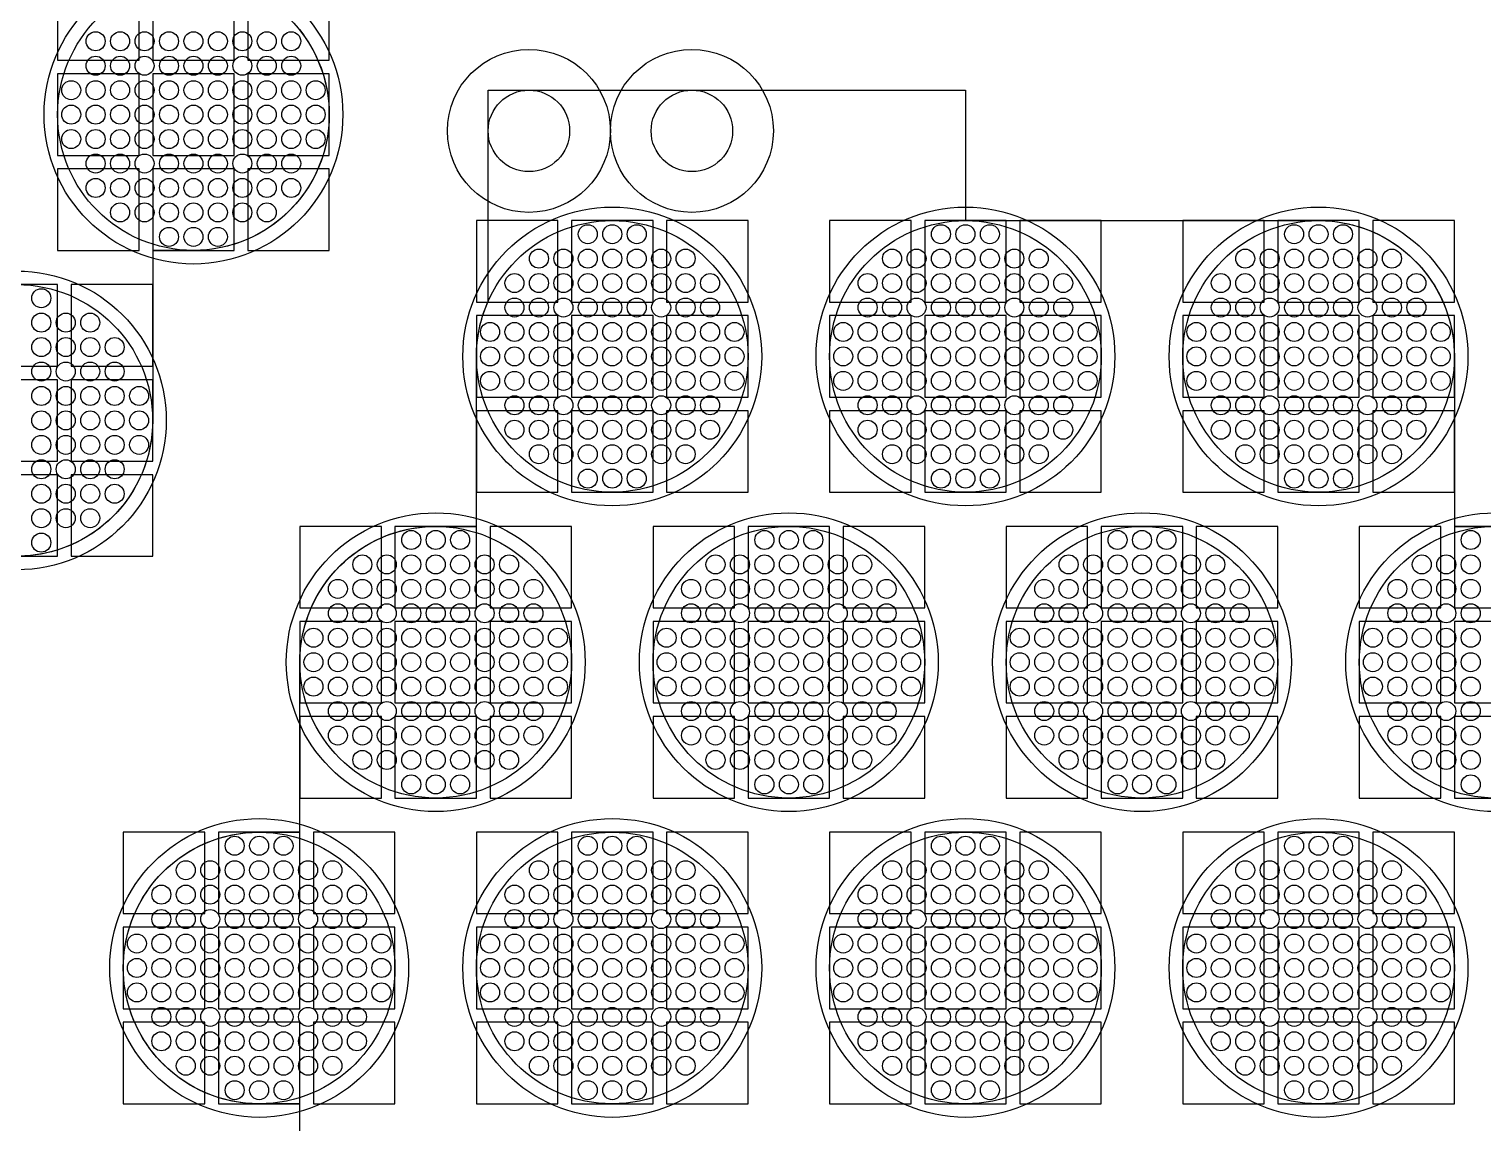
# Model space of a CAD drawing. Extents: x -49 to 54, y -38 to 38.
# Drawn here: x -38.82 to -33.47, y 10.43 to 14.45 of the extents above; entities that cross this region are included whole.
import ezdxf

# ---------------------------------------------------------------- set-up
doc = ezdxf.new("R2010")
doc.units = 0
for name, color, linetype in [('ADHESIVE_VIA_OPENINGS', 30, 'CONTINUOUS'), ('BACK_LAYER', 5, 'CONTINUOUS'), ('COND_LAYER_LOWER_ELECTRODE', 6, 'CONTINUOUS'), ('CONDUCTIVE_LAYER_BACK_LAYER', 2, 'CONTINUOUS'), ('EMITTER', 3, 'CONTINUOUS'), ('LOWER_ELECTRODE', 1, 'CONTINUOUS'), ('SUBSTRATE_VIA', 4, 'CONTINUOUS')]:
    doc.layers.add(name, color=color, linetype=linetype)

msp = doc.modelspace()

# ---------------------------------------------------------------- linework, layer by layer
at = {"layer": 'ADHESIVE_VIA_OPENINGS'}
for centre in [(-36.979, 14.0785), (-36.379, 14.0785)]:
    msp.add_circle(centre, 0.3, dxfattribs=at)
at = {"layer": 'BACK_LAYER'}
for points in [[(-38.7139, 14.3384), (-38.4139, 14.3384), (-38.4139, 14.6384), (-38.7139, 14.6384)], [(-38.3639, 14.3384), (-38.0639, 14.3384), (-38.0639, 14.6384), (-38.3639, 14.6384)], [(-38.0139, 14.3384), (-37.7139, 14.3384), (-37.7139, 14.6384), (-38.0139, 14.6384)], [(-38.7139, 13.9884), (-38.4139, 13.9884), (-38.4139, 14.2884), (-38.7139, 14.2884)], [(-38.3639, 13.9884), (-38.0639, 13.9884), (-38.0639, 14.2884), (-38.3639, 14.2884)], [(-38.0139, 13.9884), (-37.7139, 13.9884), (-37.7139, 14.2884), (-38.0139, 14.2884)], [(-38.7139, 13.6384), (-38.4139, 13.6384), (-38.4139, 13.9384), (-38.7139, 13.9384)], [(-38.3639, 13.6384), (-38.0639, 13.6384), (-38.0639, 13.9384), (-38.3639, 13.9384)], [(-38.0139, 13.6384), (-37.7139, 13.6384), (-37.7139, 13.9384), (-38.0139, 13.9384)], [(-37.1721, 13.4482), (-36.8721, 13.4482), (-36.8721, 13.7482), (-37.1721, 13.7482)], [(-36.8221, 13.4482), (-36.5221, 13.4482), (-36.5221, 13.7482), (-36.8221, 13.7482)], [(-36.4721, 13.4482), (-36.1721, 13.4482), (-36.1721, 13.7482), (-36.4721, 13.7482)], [(-35.8721, 13.4482), (-35.5721, 13.4482), (-35.5721, 13.7482), (-35.8721, 13.7482)], [(-35.5221, 13.4482), (-35.2221, 13.4482), (-35.2221, 13.7482), (-35.5221, 13.7482)], [(-35.1721, 13.4482), (-34.8721, 13.4482), (-34.8721, 13.7482), (-35.1721, 13.7482)], [(-34.5721, 13.4482), (-34.2721, 13.4482), (-34.2721, 13.7482), (-34.5721, 13.7482)], [(-34.2221, 13.4482), (-33.9221, 13.4482), (-33.9221, 13.7482), (-34.2221, 13.7482)], [(-33.8721, 13.4482), (-33.5721, 13.4482), (-33.5721, 13.7482), (-33.8721, 13.7482)], [(-39.0139, 13.2125), (-38.7139, 13.2125), (-38.7139, 13.5125), (-39.0139, 13.5125)], [(-38.6639, 13.2125), (-38.3639, 13.2125), (-38.3639, 13.5125), (-38.6639, 13.5125)], [(-37.1721, 13.0982), (-36.8721, 13.0982), (-36.8721, 13.3982), (-37.1721, 13.3982)], [(-36.8221, 13.0982), (-36.5221, 13.0982), (-36.5221, 13.3982), (-36.8221, 13.3982)], [(-36.4721, 13.0982), (-36.1721, 13.0982), (-36.1721, 13.3982), (-36.4721, 13.3982)], [(-35.8721, 13.0982), (-35.5721, 13.0982), (-35.5721, 13.3982), (-35.8721, 13.3982)], [(-35.5221, 13.0982), (-35.2221, 13.0982), (-35.2221, 13.3982), (-35.5221, 13.3982)], [(-35.1721, 13.0982), (-34.8721, 13.0982), (-34.8721, 13.3982), (-35.1721, 13.3982)], [(-34.5721, 13.0982), (-34.2721, 13.0982), (-34.2721, 13.3982), (-34.5721, 13.3982)], [(-34.2221, 13.0982), (-33.9221, 13.0982), (-33.9221, 13.3982), (-34.2221, 13.3982)], [(-33.8721, 13.0982), (-33.5721, 13.0982), (-33.5721, 13.3982), (-33.8721, 13.3982)], [(-39.0139, 12.8625), (-38.7139, 12.8625), (-38.7139, 13.1625), (-39.0139, 13.1625)], [(-38.6639, 12.8625), (-38.3639, 12.8625), (-38.3639, 13.1625), (-38.6639, 13.1625)], [(-37.1721, 12.7482), (-36.8721, 12.7482), (-36.8721, 13.0482), (-37.1721, 13.0482)], [(-36.8221, 12.7482), (-36.5221, 12.7482), (-36.5221, 13.0482), (-36.8221, 13.0482)], [(-36.4721, 12.7482), (-36.1721, 12.7482), (-36.1721, 13.0482), (-36.4721, 13.0482)], [(-35.8721, 12.7482), (-35.5721, 12.7482), (-35.5721, 13.0482), (-35.8721, 13.0482)], [(-35.5221, 12.7482), (-35.2221, 12.7482), (-35.2221, 13.0482), (-35.5221, 13.0482)], [(-35.1721, 12.7482), (-34.8721, 12.7482), (-34.8721, 13.0482), (-35.1721, 13.0482)], [(-34.5721, 12.7482), (-34.2721, 12.7482), (-34.2721, 13.0482), (-34.5721, 13.0482)], [(-34.2221, 12.7482), (-33.9221, 12.7482), (-33.9221, 13.0482), (-34.2221, 13.0482)], [(-33.8721, 12.7482), (-33.5721, 12.7482), (-33.5721, 13.0482), (-33.8721, 13.0482)], [(-39.0139, 12.5125), (-38.7139, 12.5125), (-38.7139, 12.8125), (-39.0139, 12.8125)], [(-38.6639, 12.5125), (-38.3639, 12.5125), (-38.3639, 12.8125), (-38.6639, 12.8125)], [(-37.8221, 12.3223), (-37.5221, 12.3223), (-37.5221, 12.6223), (-37.8221, 12.6223)], [(-37.4721, 12.3223), (-37.1721, 12.3223), (-37.1721, 12.6223), (-37.4721, 12.6223)], [(-37.1221, 12.3223), (-36.8221, 12.3223), (-36.8221, 12.6223), (-37.1221, 12.6223)], [(-36.5221, 12.3223), (-36.2221, 12.3223), (-36.2221, 12.6223), (-36.5221, 12.6223)], [(-36.1721, 12.3223), (-35.8721, 12.3223), (-35.8721, 12.6223), (-36.1721, 12.6223)], [(-35.8221, 12.3223), (-35.5221, 12.3223), (-35.5221, 12.6223), (-35.8221, 12.6223)], [(-35.2221, 12.3223), (-34.9221, 12.3223), (-34.9221, 12.6223), (-35.2221, 12.6223)], [(-34.8721, 12.3223), (-34.5721, 12.3223), (-34.5721, 12.6223), (-34.8721, 12.6223)], [(-34.5221, 12.3223), (-34.2221, 12.3223), (-34.2221, 12.6223), (-34.5221, 12.6223)], [(-33.9221, 12.3223), (-33.6221, 12.3223), (-33.6221, 12.6223), (-33.9221, 12.6223)], [(-33.5721, 12.3223), (-33.2721, 12.3223), (-33.2721, 12.6223), (-33.5721, 12.6223)], [(-37.8221, 11.9723), (-37.5221, 11.9723), (-37.5221, 12.2723), (-37.8221, 12.2723)], [(-37.4721, 11.9723), (-37.1721, 11.9723), (-37.1721, 12.2723), (-37.4721, 12.2723)], [(-37.1221, 11.9723), (-36.8221, 11.9723), (-36.8221, 12.2723), (-37.1221, 12.2723)], [(-36.5221, 11.9723), (-36.2221, 11.9723), (-36.2221, 12.2723), (-36.5221, 12.2723)], [(-36.1721, 11.9723), (-35.8721, 11.9723), (-35.8721, 12.2723), (-36.1721, 12.2723)], [(-35.8221, 11.9723), (-35.5221, 11.9723), (-35.5221, 12.2723), (-35.8221, 12.2723)], [(-35.2221, 11.9723), (-34.9221, 11.9723), (-34.9221, 12.2723), (-35.2221, 12.2723)], [(-34.8721, 11.9723), (-34.5721, 11.9723), (-34.5721, 12.2723), (-34.8721, 12.2723)], [(-34.5221, 11.9723), (-34.2221, 11.9723), (-34.2221, 12.2723), (-34.5221, 12.2723)], [(-33.9221, 11.9723), (-33.6221, 11.9723), (-33.6221, 12.2723), (-33.9221, 12.2723)], [(-33.5721, 11.9723), (-33.2721, 11.9723), (-33.2721, 12.2723), (-33.5721, 12.2723)], [(-37.8221, 11.6223), (-37.5221, 11.6223), (-37.5221, 11.9223), (-37.8221, 11.9223)], [(-37.4721, 11.6223), (-37.1721, 11.6223), (-37.1721, 11.9223), (-37.4721, 11.9223)], [(-37.1221, 11.6223), (-36.8221, 11.6223), (-36.8221, 11.9223), (-37.1221, 11.9223)], [(-36.5221, 11.6223), (-36.2221, 11.6223), (-36.2221, 11.9223), (-36.5221, 11.9223)], [(-36.1721, 11.6223), (-35.8721, 11.6223), (-35.8721, 11.9223), (-36.1721, 11.9223)], [(-35.8221, 11.6223), (-35.5221, 11.6223), (-35.5221, 11.9223), (-35.8221, 11.9223)], [(-35.2221, 11.6223), (-34.9221, 11.6223), (-34.9221, 11.9223), (-35.2221, 11.9223)], [(-34.8721, 11.6223), (-34.5721, 11.6223), (-34.5721, 11.9223), (-34.8721, 11.9223)], [(-34.5221, 11.6223), (-34.2221, 11.6223), (-34.2221, 11.9223), (-34.5221, 11.9223)], [(-33.9221, 11.6223), (-33.6221, 11.6223), (-33.6221, 11.9223), (-33.9221, 11.9223)], [(-33.5721, 11.6223), (-33.2721, 11.6223), (-33.2721, 11.9223), (-33.5721, 11.9223)], [(-38.4721, 11.1965), (-38.1721, 11.1965), (-38.1721, 11.4965), (-38.4721, 11.4965)], [(-38.1221, 11.1965), (-37.8221, 11.1965), (-37.8221, 11.4965), (-38.1221, 11.4965)], [(-37.7721, 11.1965), (-37.4721, 11.1965), (-37.4721, 11.4965), (-37.7721, 11.4965)], [(-37.1721, 11.1965), (-36.8721, 11.1965), (-36.8721, 11.4965), (-37.1721, 11.4965)], [(-36.8221, 11.1965), (-36.5221, 11.1965), (-36.5221, 11.4965), (-36.8221, 11.4965)], [(-36.4721, 11.1965), (-36.1721, 11.1965), (-36.1721, 11.4965), (-36.4721, 11.4965)], [(-35.8721, 11.1965), (-35.5721, 11.1965), (-35.5721, 11.4965), (-35.8721, 11.4965)], [(-35.5221, 11.1965), (-35.2221, 11.1965), (-35.2221, 11.4965), (-35.5221, 11.4965)], [(-35.1721, 11.1965), (-34.8721, 11.1965), (-34.8721, 11.4965), (-35.1721, 11.4965)], [(-34.5721, 11.1965), (-34.2721, 11.1965), (-34.2721, 11.4965), (-34.5721, 11.4965)], [(-34.2221, 11.1965), (-33.9221, 11.1965), (-33.9221, 11.4965), (-34.2221, 11.4965)], [(-33.8721, 11.1965), (-33.5721, 11.1965), (-33.5721, 11.4965), (-33.8721, 11.4965)], [(-38.4721, 10.8465), (-38.1721, 10.8465), (-38.1721, 11.1465), (-38.4721, 11.1465)], [(-38.1221, 10.8465), (-37.8221, 10.8465), (-37.8221, 11.1465), (-38.1221, 11.1465)], [(-37.7721, 10.8465), (-37.4721, 10.8465), (-37.4721, 11.1465), (-37.7721, 11.1465)], [(-37.1721, 10.8465), (-36.8721, 10.8465), (-36.8721, 11.1465), (-37.1721, 11.1465)], [(-36.8221, 10.8465), (-36.5221, 10.8465), (-36.5221, 11.1465), (-36.8221, 11.1465)], [(-36.4721, 10.8465), (-36.1721, 10.8465), (-36.1721, 11.1465), (-36.4721, 11.1465)], [(-35.8721, 10.8465), (-35.5721, 10.8465), (-35.5721, 11.1465), (-35.8721, 11.1465)], [(-35.5221, 10.8465), (-35.2221, 10.8465), (-35.2221, 11.1465), (-35.5221, 11.1465)], [(-35.1721, 10.8465), (-34.8721, 10.8465), (-34.8721, 11.1465), (-35.1721, 11.1465)], [(-34.5721, 10.8465), (-34.2721, 10.8465), (-34.2721, 11.1465), (-34.5721, 11.1465)], [(-34.2221, 10.8465), (-33.9221, 10.8465), (-33.9221, 11.1465), (-34.2221, 11.1465)], [(-33.8721, 10.8465), (-33.5721, 10.8465), (-33.5721, 11.1465), (-33.8721, 11.1465)], [(-38.4721, 10.4965), (-38.1721, 10.4965), (-38.1721, 10.7965), (-38.4721, 10.7965)], [(-38.1221, 10.4965), (-37.8221, 10.4965), (-37.8221, 10.7965), (-38.1221, 10.7965)], [(-37.7721, 10.4965), (-37.4721, 10.4965), (-37.4721, 10.7965), (-37.7721, 10.7965)], [(-37.1721, 10.4965), (-36.8721, 10.4965), (-36.8721, 10.7965), (-37.1721, 10.7965)], [(-36.8221, 10.4965), (-36.5221, 10.4965), (-36.5221, 10.7965), (-36.8221, 10.7965)], [(-36.4721, 10.4965), (-36.1721, 10.4965), (-36.1721, 10.7965), (-36.4721, 10.7965)], [(-35.8721, 10.4965), (-35.5721, 10.4965), (-35.5721, 10.7965), (-35.8721, 10.7965)], [(-35.5221, 10.4965), (-35.2221, 10.4965), (-35.2221, 10.7965), (-35.5221, 10.7965)], [(-35.1721, 10.4965), (-34.8721, 10.4965), (-34.8721, 10.7965), (-35.1721, 10.7965)], [(-34.5721, 10.4965), (-34.2721, 10.4965), (-34.2721, 10.7965), (-34.5721, 10.7965)], [(-34.2221, 10.4965), (-33.9221, 10.4965), (-33.9221, 10.7965), (-34.2221, 10.7965)], [(-33.8721, 10.4965), (-33.5721, 10.4965), (-33.5721, 10.7965), (-33.8721, 10.7965)]]:
    msp.add_lwpolyline(points, close=True, dxfattribs=at)
at = {"layer": 'COND_LAYER_LOWER_ELECTRODE'}
for centre in [(-38.2139, 14.1384), (-36.6721, 13.2482), (-35.3721, 13.2482), (-34.0721, 13.2482), (-38.8639, 13.0125), (-37.3221, 12.1223), (-36.0221, 12.1223), (-34.7221, 12.1223), (-33.4221, 12.1223), (-37.9721, 10.9965), (-36.6721, 10.9965), (-35.3721, 10.9965), (-34.0721, 10.9965)]:
    msp.add_circle(centre, 0.55, dxfattribs=at)
at = {"layer": 'CONDUCTIVE_LAYER_BACK_LAYER'}
for points in [[(-37.8367, 14.4665), (-37.8239, 14.4512), (-37.8118, 14.4355), (-37.8003, 14.4192), (-37.7894, 14.4026), (-37.7793, 14.3855), (-37.7698, 14.368), (-37.761, 14.3502), (-37.753, 14.332), (-37.7456, 14.3135), (-37.739, 14.2948), (-37.7332, 14.2758), (-37.7281, 14.2565), (-37.7238, 14.2371), (-37.7203, 14.2176), (-37.7175, 14.1979), (-37.7155, 14.1781), (-37.7143, 14.1582), (-37.7139, 14.1384), (-37.7143, 14.1185), (-37.7155, 14.0986), (-37.7175, 14.0789), (-37.7203, 14.0592), (-37.7238, 14.0396), (-37.7281, 14.0202), (-37.7332, 14.001), (-37.739, 13.982), (-37.7456, 13.9632), (-37.753, 13.9447), (-37.761, 13.9266), (-37.7698, 13.9087), (-37.7793, 13.8912), (-37.7894, 13.8742), (-37.8003, 13.8575), (-37.8118, 13.8413), (-37.8239, 13.8255), (-37.8367, 13.8103), (-37.85, 13.7955), (-37.8639, 13.7813), (-37.8784, 13.7677), (-37.8934, 13.7546), (-37.9089, 13.7422), (-37.9249, 13.7304), (-37.9413, 13.7192), (-37.9582, 13.7087), (-37.9755, 13.6989), (-37.9932, 13.6897), (-38.0112, 13.6813), (-38.0295, 13.6736), (-38.0481, 13.6667), (-38.067, 13.6604), (-38.0861, 13.655), (-38.1054, 13.6503), (-38.1249, 13.6463), (-38.1446, 13.6432), (-38.1643, 13.6408), (-38.1841, 13.6393), (-38.204, 13.6385), (-38.3639, 13.6385), (-38.3639, 13.0125), (-38.3643, 12.9927), (-38.3655, 12.9728), (-38.3675, 12.953), (-38.3703, 12.9333), (-38.3738, 12.9138), (-38.3781, 12.8944), (-38.3832, 12.8751), (-38.389, 12.8561), (-38.3956, 12.8374), (-38.403, 12.8189), (-38.411, 12.8007), (-38.4198, 12.7829), (-38.4293, 12.7654), (-38.4394, 12.7483), (-38.4503, 12.7317), (-38.4618, 12.7154), (-38.4739, 12.6997), (-38.4867, 12.6844), (-38.5, 12.6697), (-38.5139, 12.6555), (-38.5284, 12.6418), (-38.5434, 12.6288), (-38.5589, 12.6164), (-38.5749, 12.6045), (-38.5913, 12.5934), (-38.6082, 12.5829), (-38.6255, 12.573), (-38.6432, 12.5639), (-38.6612, 12.5555), (-38.6795, 12.5478), (-38.6981, 12.5408), (-38.717, 12.5346), (-38.7361, 12.5291), (-38.7554, 12.5244), (-38.7749, 12.5205), (-38.7946, 12.5174), (-38.8143, 12.515), (-38.8341, 12.5134)], [(-37.8221, 9.8707), (-37.8221, 10.4966), (-37.982, 10.4966), (-38.0019, 10.4974), (-38.0217, 10.499), (-38.0414, 10.5013), (-38.0611, 10.5045), (-38.0806, 10.5084), (-38.0999, 10.5131), (-38.119, 10.5186), (-38.1379, 10.5248), (-38.1565, 10.5318), (-38.1748, 10.5395), (-38.1929, 10.5479), (-38.2105, 10.557), (-38.2278, 10.5668), (-38.2447, 10.5773), (-38.2611, 10.5885), (-38.2771, 10.6003), (-38.2926, 10.6128), (-38.3076, 10.6258), (-38.3221, 10.6395), (-38.336, 10.6537), (-38.3494, 10.6684), (-38.3621, 10.6837), (-38.3742, 10.6994), (-38.3857, 10.7156), (-38.3966, 10.7323), (-38.4067, 10.7494), (-38.4162, 10.7669), (-38.425, 10.7847), (-38.4331, 10.8029), (-38.4404, 10.8213), (-38.447, 10.8401), (-38.4528, 10.8591), (-38.4579, 10.8783), (-38.4622, 10.8977), (-38.4658, 10.9173), (-38.4685, 10.937), (-38.4705, 10.9568), (-38.4717, 10.9766), (-38.4721, 10.9965), (-38.4717, 11.0164), (-38.4705, 11.0362), (-38.4685, 11.056), (-38.4658, 11.0757), (-38.4622, 11.0953), (-38.4579, 11.1147), (-38.4528, 11.1339), (-38.447, 11.1529), (-38.4404, 11.1717), (-38.4331, 11.1901), (-38.425, 11.2083), (-38.4162, 11.2262), (-38.4067, 11.2436), (-38.3966, 11.2607), (-38.3857, 11.2774), (-38.3742, 11.2936), (-38.3621, 11.3094), (-38.3494, 11.3246), (-38.336, 11.3394), (-38.3221, 11.3536), (-38.3076, 11.3672), (-38.2926, 11.3802), (-38.2771, 11.3927), (-38.2611, 11.4045), (-38.2447, 11.4157), (-38.2278, 11.4262), (-38.2105, 11.436), (-38.1929, 11.4451), (-38.1748, 11.4535), (-38.1565, 11.4612), (-38.1379, 11.4682), (-38.119, 11.4744), (-38.0999, 11.4799), (-38.0806, 11.4846), (-38.0611, 11.4885), (-38.0414, 11.4917), (-38.0217, 11.494), (-38.0019, 11.4956), (-37.982, 11.4964), (-37.8221, 11.4964), (-37.8221, 12.1223), (-37.8217, 12.1422), (-37.8205, 12.1621), (-37.8185, 12.1818), (-37.8158, 12.2015), (-37.8122, 12.2211), (-37.8079, 12.2405), (-37.8028, 12.2597), (-37.797, 12.2787), (-37.7904, 12.2975), (-37.7831, 12.316), (-37.775, 12.3341), (-37.7662, 12.352), (-37.7567, 12.3695), (-37.7466, 12.3865), (-37.7357, 12.4032), (-37.7242, 12.4194), (-37.7121, 12.4352), (-37.6994, 12.4505), (-37.686, 12.4652), (-37.6721, 12.4794), (-37.6576, 12.493), (-37.6426, 12.5061), (-37.6271, 12.5185), (-37.6111, 12.5303), (-37.5947, 12.5415), (-37.5778, 12.552), (-37.5605, 12.5618), (-37.5429, 12.571), (-37.5248, 12.5794), (-37.5065, 12.5871), (-37.4879, 12.594), (-37.469, 12.6003), (-37.4499, 12.6057), (-37.4306, 12.6104), (-37.4111, 12.6144), (-37.3914, 12.6175), (-37.3717, 12.6199), (-37.3519, 12.6214), (-37.332, 12.6222), (-37.1721, 12.6222), (-37.1721, 13.2482), (-37.1717, 13.268), (-37.1705, 13.2879), (-37.1685, 13.3077), (-37.1658, 13.3274), (-37.1622, 13.3469), (-37.1579, 13.3663), (-37.1528, 13.3856), (-37.147, 13.4046), (-37.1404, 13.4233), (-37.1331, 13.4418), (-37.129, 13.4509), (-37.129, 14.2285), (-35.3721, 14.2285), (-35.3721, 13.7481), (-34.0621, 13.7481), (-34.0423, 13.7473), (-34.0225, 13.7457), (-34.0027, 13.7433), (-33.9831, 13.7402), (-33.9636, 13.7363), (-33.9443, 13.7316), (-33.9252, 13.7261), (-33.9063, 13.7199), (-33.8876, 13.7129), (-33.8693, 13.7052), (-33.8513, 13.6968), (-33.8336, 13.6877), (-33.8164, 13.6778), (-33.7995, 13.6673), (-33.783, 13.6562), (-33.767, 13.6443), (-33.7515, 13.6319), (-33.7365, 13.6189), (-33.7221, 13.6052), (-33.7081, 13.591), (-33.6948, 13.5763), (-33.6821, 13.561), (-33.6699, 13.5453), (-33.6584, 13.529), (-33.6476, 13.5124), (-33.6374, 13.4953), (-33.6279, 13.4778), (-33.6192, 13.46), (-33.6111, 13.4418), (-33.6038, 13.4233), (-33.5972, 13.4046), (-33.5913, 13.3856), (-33.5862, 13.3663), (-33.5819, 13.3469), (-33.5784, 13.3274), (-33.5756, 13.3077), (-33.5737, 13.2879), (-33.5725, 13.268), (-33.5721, 13.2482), (-33.5721, 12.6222), (-33.4121, 12.6222)]]:
    msp.add_lwpolyline(points, dxfattribs=at)
at = {"layer": 'EMITTER'}
for centre in [(-38.2139, 14.1384), (-36.6721, 13.2482), (-35.3721, 13.2482), (-34.0721, 13.2482), (-38.8639, 13.0125), (-37.3221, 12.1223), (-36.0221, 12.1223), (-34.7221, 12.1223), (-33.4221, 12.1223), (-37.9721, 10.9965), (-36.6721, 10.9965), (-35.3721, 10.9965), (-34.0721, 10.9965)]:
    msp.add_circle(centre, 0.5, dxfattribs=at)
at = {"layer": 'LOWER_ELECTRODE'}
for centre in [(-38.5739, 14.4084), (-38.4839, 14.4084), (-38.3939, 14.4084), (-38.3039, 14.4084), (-38.2139, 14.4084), (-38.1239, 14.4084), (-38.0339, 14.4084), (-37.9439, 14.4084), (-37.8539, 14.4084), (-38.5739, 14.3184), (-38.4839, 14.3184), (-38.3939, 14.3184), (-38.3039, 14.3184), (-38.2139, 14.3184), (-38.1239, 14.3184), (-38.0339, 14.3184), (-37.9439, 14.3184), (-37.8539, 14.3184), (-38.6639, 14.2284), (-38.5739, 14.2284), (-38.4839, 14.2284), (-38.3939, 14.2284), (-38.3039, 14.2284), (-38.2139, 14.2284), (-38.1239, 14.2284), (-38.0339, 14.2284), (-37.9439, 14.2284), (-37.8539, 14.2284), (-37.7639, 14.2284), (-38.6639, 14.1384), (-38.5739, 14.1384), (-38.4839, 14.1384), (-38.3939, 14.1384), (-38.3039, 14.1384), (-38.2139, 14.1384), (-38.1239, 14.1384), (-38.0339, 14.1384), (-37.9439, 14.1384), (-37.8539, 14.1384), (-37.7639, 14.1384), (-38.6639, 14.0484), (-38.5739, 14.0484), (-38.4839, 14.0484), (-38.3939, 14.0484), (-38.3039, 14.0484), (-38.2139, 14.0484), (-38.1239, 14.0484), (-38.0339, 14.0484), (-37.9439, 14.0484), (-37.8539, 14.0484), (-37.7639, 14.0484), (-38.5739, 13.9584), (-38.4839, 13.9584), (-38.3939, 13.9584), (-38.3039, 13.9584), (-38.2139, 13.9584), (-38.1239, 13.9584), (-38.0339, 13.9584), (-37.9439, 13.9584), (-37.8539, 13.9584), (-38.5739, 13.8684), (-38.4839, 13.8684), (-38.3939, 13.8684), (-38.3039, 13.8684), (-38.2139, 13.8684), (-38.1239, 13.8684), (-38.0339, 13.8684), (-37.9439, 13.8684), (-37.8539, 13.8684), (-38.4839, 13.7784), (-38.3939, 13.7784), (-38.3039, 13.7784), (-38.2139, 13.7784), (-38.1239, 13.7784), (-38.0339, 13.7784), (-37.9439, 13.7784), (-38.3039, 13.6884), (-38.2139, 13.6884), (-38.1239, 13.6884), (-36.7621, 13.6982), (-36.6721, 13.6982), (-36.5821, 13.6982), (-35.4621, 13.6982), (-35.3721, 13.6982), (-35.2821, 13.6982), (-34.1621, 13.6982), (-34.0721, 13.6982), (-33.9821, 13.6982), (-36.9421, 13.6082), (-36.8521, 13.6082), (-36.7621, 13.6082), (-36.6721, 13.6082), (-36.5821, 13.6082), (-36.4921, 13.6082), (-36.4021, 13.6082), (-35.6421, 13.6082), (-35.5521, 13.6082), (-35.4621, 13.6082), (-35.3721, 13.6082), (-35.2821, 13.6082), (-35.1921, 13.6082), (-35.1021, 13.6082), (-34.3421, 13.6082), (-34.2521, 13.6082), (-34.1621, 13.6082), (-34.0721, 13.6082), (-33.9821, 13.6082), (-33.8921, 13.6082), (-33.8021, 13.6082), (-37.0321, 13.5182), (-36.9421, 13.5182), (-36.8521, 13.5182), (-36.7621, 13.5182), (-36.6721, 13.5182), (-36.5821, 13.5182), (-36.4921, 13.5182), (-36.4021, 13.5182), (-36.3121, 13.5182), (-35.7321, 13.5182), (-35.6421, 13.5182), (-35.5521, 13.5182), (-35.4621, 13.5182), (-35.3721, 13.5182), (-35.2821, 13.5182), (-35.1921, 13.5182), (-35.1021, 13.5182), (-35.0121, 13.5182), (-34.4321, 13.5182), (-34.3421, 13.5182), (-34.2521, 13.5182), (-34.1621, 13.5182), (-34.0721, 13.5182), (-33.9821, 13.5182), (-33.8921, 13.5182), (-33.8021, 13.5182), (-33.7121, 13.5182), (-38.7739, 13.4625), (-37.0321, 13.4282), (-36.9421, 13.4282), (-36.8521, 13.4282), (-36.7621, 13.4282), (-36.6721, 13.4282), (-36.5821, 13.4282), (-36.4921, 13.4282), (-36.4021, 13.4282), (-36.3121, 13.4282), (-35.7321, 13.4282), (-35.6421, 13.4282), (-35.5521, 13.4282), (-35.4621, 13.4282), (-35.3721, 13.4282), (-35.2821, 13.4282), (-35.1921, 13.4282), (-35.1021, 13.4282), (-35.0121, 13.4282), (-34.4321, 13.4282), (-34.3421, 13.4282), (-34.2521, 13.4282), (-34.1621, 13.4282), (-34.0721, 13.4282), (-33.9821, 13.4282), (-33.8921, 13.4282), (-33.8021, 13.4282), (-33.7121, 13.4282), (-38.7739, 13.3725), (-38.6839, 13.3725), (-38.5939, 13.3725), (-37.1221, 13.3382), (-37.0321, 13.3382), (-36.9421, 13.3382), (-36.8521, 13.3382), (-36.7621, 13.3382), (-36.6721, 13.3382), (-36.5821, 13.3382), (-36.4921, 13.3382), (-36.4021, 13.3382), (-36.3121, 13.3382), (-36.2221, 13.3382), (-35.8221, 13.3382), (-35.7321, 13.3382), (-35.6421, 13.3382), (-35.5521, 13.3382), (-35.4621, 13.3382), (-35.3721, 13.3382), (-35.2821, 13.3382), (-35.1921, 13.3382), (-35.1021, 13.3382), (-35.0121, 13.3382), (-34.9221, 13.3382), (-34.5221, 13.3382), (-34.4321, 13.3382), (-34.3421, 13.3382), (-34.2521, 13.3382), (-34.1621, 13.3382), (-34.0721, 13.3382), (-33.9821, 13.3382), (-33.8921, 13.3382), (-33.8021, 13.3382), (-33.7121, 13.3382), (-33.6221, 13.3382), (-38.7739, 13.2825), (-38.6839, 13.2825), (-38.5939, 13.2825), (-38.5039, 13.2825), (-37.1221, 13.2482), (-37.0321, 13.2482), (-36.9421, 13.2482), (-36.8521, 13.2482), (-36.7621, 13.2482), (-36.6721, 13.2482), (-36.5821, 13.2482), (-36.4921, 13.2482), (-36.4021, 13.2482), (-36.3121, 13.2482), (-36.2221, 13.2482), (-35.8221, 13.2482), (-35.7321, 13.2482), (-35.6421, 13.2482), (-35.5521, 13.2482), (-35.4621, 13.2482), (-35.3721, 13.2482), (-35.2821, 13.2482), (-35.1921, 13.2482), (-35.1021, 13.2482), (-35.0121, 13.2482), (-34.9221, 13.2482), (-34.5221, 13.2482), (-34.4321, 13.2482), (-34.3421, 13.2482), (-34.2521, 13.2482), (-34.1621, 13.2482), (-34.0721, 13.2482), (-33.9821, 13.2482), (-33.8921, 13.2482), (-33.8021, 13.2482), (-33.7121, 13.2482), (-33.6221, 13.2482), (-38.7739, 13.1925), (-38.6839, 13.1925), (-38.5939, 13.1925), (-38.5039, 13.1925), (-37.1221, 13.1582), (-37.0321, 13.1582), (-36.9421, 13.1582), (-36.8521, 13.1582), (-36.7621, 13.1582), (-36.6721, 13.1582), (-36.5821, 13.1582), (-36.4921, 13.1582), (-36.4021, 13.1582), (-36.3121, 13.1582), (-36.2221, 13.1582), (-35.8221, 13.1582), (-35.7321, 13.1582), (-35.6421, 13.1582), (-35.5521, 13.1582), (-35.4621, 13.1582), (-35.3721, 13.1582), (-35.2821, 13.1582), (-35.1921, 13.1582), (-35.1021, 13.1582), (-35.0121, 13.1582), (-34.9221, 13.1582), (-34.5221, 13.1582), (-34.4321, 13.1582), (-34.3421, 13.1582), (-34.2521, 13.1582), (-34.1621, 13.1582), (-34.0721, 13.1582), (-33.9821, 13.1582), (-33.8921, 13.1582), (-33.8021, 13.1582), (-33.7121, 13.1582), (-33.6221, 13.1582), (-38.7739, 13.1025), (-38.6839, 13.1025), (-38.5939, 13.1025), (-38.5039, 13.1025), (-38.4139, 13.1025), (-37.0321, 13.0682), (-36.9421, 13.0682), (-36.8521, 13.0682), (-36.7621, 13.0682), (-36.6721, 13.0682), (-36.5821, 13.0682), (-36.4921, 13.0682), (-36.4021, 13.0682), (-36.3121, 13.0682), (-35.7321, 13.0682), (-35.6421, 13.0682), (-35.5521, 13.0682), (-35.4621, 13.0682), (-35.3721, 13.0682), (-35.2821, 13.0682), (-35.1921, 13.0682), (-35.1021, 13.0682), (-35.0121, 13.0682), (-34.4321, 13.0682), (-34.3421, 13.0682), (-34.2521, 13.0682), (-34.1621, 13.0682), (-34.0721, 13.0682), (-33.9821, 13.0682), (-33.8921, 13.0682), (-33.8021, 13.0682), (-33.7121, 13.0682), (-38.7739, 13.0125), (-38.6839, 13.0125), (-38.5939, 13.0125), (-38.5039, 13.0125), (-38.4139, 13.0125), (-37.0321, 12.9782), (-36.9421, 12.9782), (-36.8521, 12.9782), (-36.7621, 12.9782), (-36.6721, 12.9782), (-36.5821, 12.9782), (-36.4921, 12.9782), (-36.4021, 12.9782), (-36.3121, 12.9782), (-35.7321, 12.9782), (-35.6421, 12.9782), (-35.5521, 12.9782), (-35.4621, 12.9782), (-35.3721, 12.9782), (-35.2821, 12.9782), (-35.1921, 12.9782), (-35.1021, 12.9782), (-35.0121, 12.9782), (-34.4321, 12.9782), (-34.3421, 12.9782), (-34.2521, 12.9782), (-34.1621, 12.9782), (-34.0721, 12.9782), (-33.9821, 12.9782), (-33.8921, 12.9782), (-33.8021, 12.9782), (-33.7121, 12.9782), (-38.7739, 12.9225), (-38.6839, 12.9225), (-38.5939, 12.9225), (-38.5039, 12.9225), (-38.4139, 12.9225), (-36.9421, 12.8882), (-36.8521, 12.8882), (-36.7621, 12.8882), (-36.6721, 12.8882), (-36.5821, 12.8882), (-36.4921, 12.8882), (-36.4021, 12.8882), (-35.6421, 12.8882), (-35.5521, 12.8882), (-35.4621, 12.8882), (-35.3721, 12.8882), (-35.2821, 12.8882), (-35.1921, 12.8882), (-35.1021, 12.8882), (-34.3421, 12.8882), (-34.2521, 12.8882), (-34.1621, 12.8882), (-34.0721, 12.8882), (-33.9821, 12.8882), (-33.8921, 12.8882), (-33.8021, 12.8882), (-38.7739, 12.8325), (-38.6839, 12.8325), (-38.5939, 12.8325), (-38.5039, 12.8325), (-36.7621, 12.7982), (-36.6721, 12.7982), (-36.5821, 12.7982), (-35.4621, 12.7982), (-35.3721, 12.7982), (-35.2821, 12.7982), (-34.1621, 12.7982), (-34.0721, 12.7982), (-33.9821, 12.7982), (-38.7739, 12.7425), (-38.6839, 12.7425), (-38.5939, 12.7425), (-38.5039, 12.7425), (-38.7739, 12.6525), (-38.6839, 12.6525), (-38.5939, 12.6525), (-38.7739, 12.5625), (-37.4121, 12.5723), (-37.3221, 12.5723), (-37.2321, 12.5723), (-36.1121, 12.5723), (-36.0221, 12.5723), (-35.9321, 12.5723), (-34.8121, 12.5723), (-34.7221, 12.5723), (-34.6321, 12.5723), (-33.5121, 12.5723), (-37.5921, 12.4823), (-37.5021, 12.4823), (-37.4121, 12.4823), (-37.3221, 12.4823), (-37.2321, 12.4823), (-37.1421, 12.4823), (-37.0521, 12.4823), (-36.2921, 12.4823), (-36.2021, 12.4823), (-36.1121, 12.4823), (-36.0221, 12.4823), (-35.9321, 12.4823), (-35.8421, 12.4823), (-35.7521, 12.4823), (-34.9921, 12.4823), (-34.9021, 12.4823), (-34.8121, 12.4823), (-34.7221, 12.4823), (-34.6321, 12.4823), (-34.5421, 12.4823), (-34.4521, 12.4823), (-33.6921, 12.4823), (-33.6021, 12.4823), (-33.5121, 12.4823), (-37.6821, 12.3923), (-37.5921, 12.3923), (-37.5021, 12.3923), (-37.4121, 12.3923), (-37.3221, 12.3923), (-37.2321, 12.3923), (-37.1421, 12.3923), (-37.0521, 12.3923), (-36.9621, 12.3923), (-36.3821, 12.3923), (-36.2921, 12.3923), (-36.2021, 12.3923), (-36.1121, 12.3923), (-36.0221, 12.3923), (-35.9321, 12.3923), (-35.8421, 12.3923), (-35.7521, 12.3923), (-35.6621, 12.3923), (-35.0821, 12.3923), (-34.9921, 12.3923), (-34.9021, 12.3923), (-34.8121, 12.3923), (-34.7221, 12.3923), (-34.6321, 12.3923), (-34.5421, 12.3923), (-34.4521, 12.3923), (-34.3621, 12.3923), (-33.7821, 12.3923), (-33.6921, 12.3923), (-33.6021, 12.3923), (-33.5121, 12.3923), (-37.6821, 12.3023), (-37.5921, 12.3023), (-37.5021, 12.3023), (-37.4121, 12.3023), (-37.3221, 12.3023), (-37.2321, 12.3023), (-37.1421, 12.3023), (-37.0521, 12.3023), (-36.9621, 12.3023), (-36.3821, 12.3023), (-36.2921, 12.3023), (-36.2021, 12.3023), (-36.1121, 12.3023), (-36.0221, 12.3023), (-35.9321, 12.3023), (-35.8421, 12.3023), (-35.7521, 12.3023), (-35.6621, 12.3023), (-35.0821, 12.3023), (-34.9921, 12.3023), (-34.9021, 12.3023), (-34.8121, 12.3023), (-34.7221, 12.3023), (-34.6321, 12.3023), (-34.5421, 12.3023), (-34.4521, 12.3023), (-34.3621, 12.3023), (-33.7821, 12.3023), (-33.6921, 12.3023), (-33.6021, 12.3023), (-33.5121, 12.3023), (-37.7721, 12.2123), (-37.6821, 12.2123), (-37.5921, 12.2123), (-37.5021, 12.2123), (-37.4121, 12.2123), (-37.3221, 12.2123), (-37.2321, 12.2123), (-37.1421, 12.2123), (-37.0521, 12.2123), (-36.9621, 12.2123), (-36.8721, 12.2123), (-36.4721, 12.2123), (-36.3821, 12.2123), (-36.2921, 12.2123), (-36.2021, 12.2123), (-36.1121, 12.2123), (-36.0221, 12.2123), (-35.9321, 12.2123), (-35.8421, 12.2123), (-35.7521, 12.2123), (-35.6621, 12.2123), (-35.5721, 12.2123), (-35.1721, 12.2123), (-35.0821, 12.2123), (-34.9921, 12.2123), (-34.9021, 12.2123), (-34.8121, 12.2123), (-34.7221, 12.2123), (-34.6321, 12.2123), (-34.5421, 12.2123), (-34.4521, 12.2123), (-34.3621, 12.2123), (-34.2721, 12.2123), (-33.8721, 12.2123), (-33.7821, 12.2123), (-33.6921, 12.2123), (-33.6021, 12.2123), (-33.5121, 12.2123), (-37.7721, 12.1223), (-37.6821, 12.1223), (-37.5921, 12.1223), (-37.5021, 12.1223), (-37.4121, 12.1223), (-37.3221, 12.1223), (-37.2321, 12.1223), (-37.1421, 12.1223), (-37.0521, 12.1223), (-36.9621, 12.1223), (-36.8721, 12.1223), (-36.4721, 12.1223), (-36.3821, 12.1223), (-36.2921, 12.1223), (-36.2021, 12.1223), (-36.1121, 12.1223), (-36.0221, 12.1223), (-35.9321, 12.1223), (-35.8421, 12.1223), (-35.7521, 12.1223), (-35.6621, 12.1223), (-35.5721, 12.1223), (-35.1721, 12.1223), (-35.0821, 12.1223), (-34.9921, 12.1223), (-34.9021, 12.1223), (-34.8121, 12.1223), (-34.7221, 12.1223), (-34.6321, 12.1223), (-34.5421, 12.1223), (-34.4521, 12.1223), (-34.3621, 12.1223), (-34.2721, 12.1223), (-33.8721, 12.1223), (-33.7821, 12.1223), (-33.6921, 12.1223), (-33.6021, 12.1223), (-33.5121, 12.1223), (-37.7721, 12.0323), (-37.6821, 12.0323), (-37.5921, 12.0323), (-37.5021, 12.0323), (-37.4121, 12.0323), (-37.3221, 12.0323), (-37.2321, 12.0323), (-37.1421, 12.0323), (-37.0521, 12.0323), (-36.9621, 12.0323), (-36.8721, 12.0323), (-36.4721, 12.0323), (-36.3821, 12.0323), (-36.2921, 12.0323), (-36.2021, 12.0323), (-36.1121, 12.0323), (-36.0221, 12.0323), (-35.9321, 12.0323), (-35.8421, 12.0323), (-35.7521, 12.0323), (-35.6621, 12.0323), (-35.5721, 12.0323), (-35.1721, 12.0323), (-35.0821, 12.0323), (-34.9921, 12.0323), (-34.9021, 12.0323), (-34.8121, 12.0323), (-34.7221, 12.0323), (-34.6321, 12.0323), (-34.5421, 12.0323), (-34.4521, 12.0323), (-34.3621, 12.0323), (-34.2721, 12.0323), (-33.8721, 12.0323), (-33.7821, 12.0323), (-33.6921, 12.0323), (-33.6021, 12.0323), (-33.5121, 12.0323), (-37.6821, 11.9423), (-37.5921, 11.9423), (-37.5021, 11.9423), (-37.4121, 11.9423), (-37.3221, 11.9423), (-37.2321, 11.9423), (-37.1421, 11.9423), (-37.0521, 11.9423), (-36.9621, 11.9423), (-36.3821, 11.9423), (-36.2921, 11.9423), (-36.2021, 11.9423), (-36.1121, 11.9423), (-36.0221, 11.9423), (-35.9321, 11.9423), (-35.8421, 11.9423), (-35.7521, 11.9423), (-35.6621, 11.9423), (-35.0821, 11.9423), (-34.9921, 11.9423), (-34.9021, 11.9423), (-34.8121, 11.9423), (-34.7221, 11.9423), (-34.6321, 11.9423), (-34.5421, 11.9423), (-34.4521, 11.9423), (-34.3621, 11.9423), (-33.7821, 11.9423), (-33.6921, 11.9423), (-33.6021, 11.9423), (-33.5121, 11.9423), (-37.6821, 11.8523), (-37.5921, 11.8523), (-37.5021, 11.8523), (-37.4121, 11.8523), (-37.3221, 11.8523), (-37.2321, 11.8523), (-37.1421, 11.8523), (-37.0521, 11.8523), (-36.9621, 11.8523), (-36.3821, 11.8523), (-36.2921, 11.8523), (-36.2021, 11.8523), (-36.1121, 11.8523), (-36.0221, 11.8523), (-35.9321, 11.8523), (-35.8421, 11.8523), (-35.7521, 11.8523), (-35.6621, 11.8523), (-35.0821, 11.8523), (-34.9921, 11.8523), (-34.9021, 11.8523), (-34.8121, 11.8523), (-34.7221, 11.8523), (-34.6321, 11.8523), (-34.5421, 11.8523), (-34.4521, 11.8523), (-34.3621, 11.8523), (-33.7821, 11.8523), (-33.6921, 11.8523), (-33.6021, 11.8523), (-33.5121, 11.8523), (-37.5921, 11.7623), (-37.5021, 11.7623), (-37.4121, 11.7623), (-37.3221, 11.7623), (-37.2321, 11.7623), (-37.1421, 11.7623), (-37.0521, 11.7623), (-36.2921, 11.7623), (-36.2021, 11.7623), (-36.1121, 11.7623), (-36.0221, 11.7623), (-35.9321, 11.7623), (-35.8421, 11.7623), (-35.7521, 11.7623), (-34.9921, 11.7623), (-34.9021, 11.7623), (-34.8121, 11.7623), (-34.7221, 11.7623), (-34.6321, 11.7623), (-34.5421, 11.7623), (-34.4521, 11.7623), (-33.6921, 11.7623), (-33.6021, 11.7623), (-33.5121, 11.7623), (-37.4121, 11.6723), (-37.3221, 11.6723), (-37.2321, 11.6723), (-36.1121, 11.6723), (-36.0221, 11.6723), (-35.9321, 11.6723), (-34.8121, 11.6723), (-34.7221, 11.6723), (-34.6321, 11.6723), (-33.5121, 11.6723), (-38.0621, 11.4465), (-37.9721, 11.4465), (-37.8821, 11.4465), (-36.7621, 11.4465), (-36.6721, 11.4465), (-36.5821, 11.4465), (-35.4621, 11.4465), (-35.3721, 11.4465), (-35.2821, 11.4465), (-34.1621, 11.4465), (-34.0721, 11.4465), (-33.9821, 11.4465), (-38.2421, 11.3565), (-38.1521, 11.3565), (-38.0621, 11.3565), (-37.9721, 11.3565), (-37.8821, 11.3565), (-37.7921, 11.3565), (-37.7021, 11.3565), (-36.9421, 11.3565), (-36.8521, 11.3565), (-36.7621, 11.3565), (-36.6721, 11.3565), (-36.5821, 11.3565), (-36.4921, 11.3565), (-36.4021, 11.3565), (-35.6421, 11.3565), (-35.5521, 11.3565), (-35.4621, 11.3565), (-35.3721, 11.3565), (-35.2821, 11.3565), (-35.1921, 11.3565), (-35.1021, 11.3565), (-34.3421, 11.3565), (-34.2521, 11.3565), (-34.1621, 11.3565), (-34.0721, 11.3565), (-33.9821, 11.3565), (-33.8921, 11.3565), (-33.8021, 11.3565), (-38.3321, 11.2665), (-38.2421, 11.2665), (-38.1521, 11.2665), (-38.0621, 11.2665), (-37.9721, 11.2665), (-37.8821, 11.2665), (-37.7921, 11.2665), (-37.7021, 11.2665), (-37.6121, 11.2665), (-37.0321, 11.2665), (-36.9421, 11.2665), (-36.8521, 11.2665), (-36.7621, 11.2665), (-36.6721, 11.2665), (-36.5821, 11.2665), (-36.4921, 11.2665), (-36.4021, 11.2665), (-36.3121, 11.2665), (-35.7321, 11.2665), (-35.6421, 11.2665), (-35.5521, 11.2665), (-35.4621, 11.2665), (-35.3721, 11.2665), (-35.2821, 11.2665), (-35.1921, 11.2665), (-35.1021, 11.2665), (-35.0121, 11.2665), (-34.4321, 11.2665), (-34.3421, 11.2665), (-34.2521, 11.2665), (-34.1621, 11.2665), (-34.0721, 11.2665), (-33.9821, 11.2665), (-33.8921, 11.2665), (-33.8021, 11.2665), (-33.7121, 11.2665), (-38.3321, 11.1765), (-38.2421, 11.1765), (-38.1521, 11.1765), (-38.0621, 11.1765), (-37.9721, 11.1765), (-37.8821, 11.1765), (-37.7921, 11.1765), (-37.7021, 11.1765), (-37.6121, 11.1765), (-37.0321, 11.1765), (-36.9421, 11.1765), (-36.8521, 11.1765), (-36.7621, 11.1765), (-36.6721, 11.1765), (-36.5821, 11.1765), (-36.4921, 11.1765), (-36.4021, 11.1765), (-36.3121, 11.1765), (-35.7321, 11.1765), (-35.6421, 11.1765), (-35.5521, 11.1765), (-35.4621, 11.1765), (-35.3721, 11.1765), (-35.2821, 11.1765), (-35.1921, 11.1765), (-35.1021, 11.1765), (-35.0121, 11.1765), (-34.4321, 11.1765), (-34.3421, 11.1765), (-34.2521, 11.1765), (-34.1621, 11.1765), (-34.0721, 11.1765), (-33.9821, 11.1765), (-33.8921, 11.1765), (-33.8021, 11.1765), (-33.7121, 11.1765), (-38.4221, 11.0865), (-38.3321, 11.0865), (-38.2421, 11.0865), (-38.1521, 11.0865), (-38.0621, 11.0865), (-37.9721, 11.0865), (-37.8821, 11.0865), (-37.7921, 11.0865), (-37.7021, 11.0865), (-37.6121, 11.0865), (-37.5221, 11.0865), (-37.1221, 11.0865), (-37.0321, 11.0865), (-36.9421, 11.0865), (-36.8521, 11.0865), (-36.7621, 11.0865), (-36.6721, 11.0865), (-36.5821, 11.0865), (-36.4921, 11.0865), (-36.4021, 11.0865), (-36.3121, 11.0865), (-36.2221, 11.0865), (-35.8221, 11.0865), (-35.7321, 11.0865), (-35.6421, 11.0865), (-35.5521, 11.0865), (-35.4621, 11.0865), (-35.3721, 11.0865), (-35.2821, 11.0865), (-35.1921, 11.0865), (-35.1021, 11.0865), (-35.0121, 11.0865), (-34.9221, 11.0865), (-34.5221, 11.0865), (-34.4321, 11.0865), (-34.3421, 11.0865), (-34.2521, 11.0865), (-34.1621, 11.0865), (-34.0721, 11.0865), (-33.9821, 11.0865), (-33.8921, 11.0865), (-33.8021, 11.0865), (-33.7121, 11.0865), (-33.6221, 11.0865), (-38.4221, 10.9965), (-38.3321, 10.9965), (-38.2421, 10.9965), (-38.1521, 10.9965), (-38.0621, 10.9965), (-37.9721, 10.9965), (-37.8821, 10.9965), (-37.7921, 10.9965), (-37.7021, 10.9965), (-37.6121, 10.9965), (-37.5221, 10.9965), (-37.1221, 10.9965), (-37.0321, 10.9965), (-36.9421, 10.9965), (-36.8521, 10.9965), (-36.7621, 10.9965), (-36.6721, 10.9965), (-36.5821, 10.9965), (-36.4921, 10.9965), (-36.4021, 10.9965), (-36.3121, 10.9965), (-36.2221, 10.9965), (-35.8221, 10.9965), (-35.7321, 10.9965), (-35.6421, 10.9965), (-35.5521, 10.9965), (-35.4621, 10.9965), (-35.3721, 10.9965), (-35.2821, 10.9965), (-35.1921, 10.9965), (-35.1021, 10.9965), (-35.0121, 10.9965), (-34.9221, 10.9965), (-34.5221, 10.9965), (-34.4321, 10.9965), (-34.3421, 10.9965), (-34.2521, 10.9965), (-34.1621, 10.9965), (-34.0721, 10.9965), (-33.9821, 10.9965), (-33.8921, 10.9965), (-33.8021, 10.9965), (-33.7121, 10.9965), (-33.6221, 10.9965), (-38.4221, 10.9065), (-38.3321, 10.9065), (-38.2421, 10.9065), (-38.1521, 10.9065), (-38.0621, 10.9065), (-37.9721, 10.9065), (-37.8821, 10.9065), (-37.7921, 10.9065), (-37.7021, 10.9065), (-37.6121, 10.9065), (-37.5221, 10.9065), (-37.1221, 10.9065), (-37.0321, 10.9065), (-36.9421, 10.9065), (-36.8521, 10.9065), (-36.7621, 10.9065), (-36.6721, 10.9065), (-36.5821, 10.9065), (-36.4921, 10.9065), (-36.4021, 10.9065), (-36.3121, 10.9065), (-36.2221, 10.9065), (-35.8221, 10.9065), (-35.7321, 10.9065), (-35.6421, 10.9065), (-35.5521, 10.9065), (-35.4621, 10.9065), (-35.3721, 10.9065), (-35.2821, 10.9065), (-35.1921, 10.9065), (-35.1021, 10.9065), (-35.0121, 10.9065), (-34.9221, 10.9065), (-34.5221, 10.9065), (-34.4321, 10.9065), (-34.3421, 10.9065), (-34.2521, 10.9065), (-34.1621, 10.9065), (-34.0721, 10.9065), (-33.9821, 10.9065), (-33.8921, 10.9065), (-33.8021, 10.9065), (-33.7121, 10.9065), (-33.6221, 10.9065), (-38.3321, 10.8165), (-38.2421, 10.8165), (-38.1521, 10.8165), (-38.0621, 10.8165), (-37.9721, 10.8165), (-37.8821, 10.8165), (-37.7921, 10.8165), (-37.7021, 10.8165), (-37.6121, 10.8165), (-37.0321, 10.8165), (-36.9421, 10.8165), (-36.8521, 10.8165), (-36.7621, 10.8165), (-36.6721, 10.8165), (-36.5821, 10.8165), (-36.4921, 10.8165), (-36.4021, 10.8165), (-36.3121, 10.8165), (-35.7321, 10.8165), (-35.6421, 10.8165), (-35.5521, 10.8165), (-35.4621, 10.8165), (-35.3721, 10.8165), (-35.2821, 10.8165), (-35.1921, 10.8165), (-35.1021, 10.8165), (-35.0121, 10.8165), (-34.4321, 10.8165), (-34.3421, 10.8165), (-34.2521, 10.8165), (-34.1621, 10.8165), (-34.0721, 10.8165), (-33.9821, 10.8165), (-33.8921, 10.8165), (-33.8021, 10.8165), (-33.7121, 10.8165), (-38.3321, 10.7265), (-38.2421, 10.7265), (-38.1521, 10.7265), (-38.0621, 10.7265), (-37.9721, 10.7265), (-37.8821, 10.7265), (-37.7921, 10.7265), (-37.7021, 10.7265), (-37.6121, 10.7265), (-37.0321, 10.7265), (-36.9421, 10.7265), (-36.8521, 10.7265), (-36.7621, 10.7265), (-36.6721, 10.7265), (-36.5821, 10.7265), (-36.4921, 10.7265), (-36.4021, 10.7265), (-36.3121, 10.7265), (-35.7321, 10.7265), (-35.6421, 10.7265), (-35.5521, 10.7265), (-35.4621, 10.7265), (-35.3721, 10.7265), (-35.2821, 10.7265), (-35.1921, 10.7265), (-35.1021, 10.7265), (-35.0121, 10.7265), (-34.4321, 10.7265), (-34.3421, 10.7265), (-34.2521, 10.7265), (-34.1621, 10.7265), (-34.0721, 10.7265), (-33.9821, 10.7265), (-33.8921, 10.7265), (-33.8021, 10.7265), (-33.7121, 10.7265), (-38.2421, 10.6365), (-38.1521, 10.6365), (-38.0621, 10.6365), (-37.9721, 10.6365), (-37.8821, 10.6365), (-37.7921, 10.6365), (-37.7021, 10.6365), (-36.9421, 10.6365), (-36.8521, 10.6365), (-36.7621, 10.6365), (-36.6721, 10.6365), (-36.5821, 10.6365), (-36.4921, 10.6365), (-36.4021, 10.6365), (-35.6421, 10.6365), (-35.5521, 10.6365), (-35.4621, 10.6365), (-35.3721, 10.6365), (-35.2821, 10.6365), (-35.1921, 10.6365), (-35.1021, 10.6365), (-34.3421, 10.6365), (-34.2521, 10.6365), (-34.1621, 10.6365), (-34.0721, 10.6365), (-33.9821, 10.6365), (-33.8921, 10.6365), (-33.8021, 10.6365), (-38.0621, 10.5465), (-37.9721, 10.5465), (-37.8821, 10.5465), (-36.7621, 10.5465), (-36.6721, 10.5465), (-36.5821, 10.5465), (-35.4621, 10.5465), (-35.3721, 10.5465), (-35.2821, 10.5465), (-34.1621, 10.5465), (-34.0721, 10.5465), (-33.9821, 10.5465)]:
    msp.add_circle(centre, 0.035, dxfattribs=at)
at = {"layer": 'SUBSTRATE_VIA'}
for centre in [(-36.979, 14.0785), (-36.379, 14.0785)]:
    msp.add_circle(centre, 0.15, dxfattribs=at)

doc.saveas('drawing.dxf')
